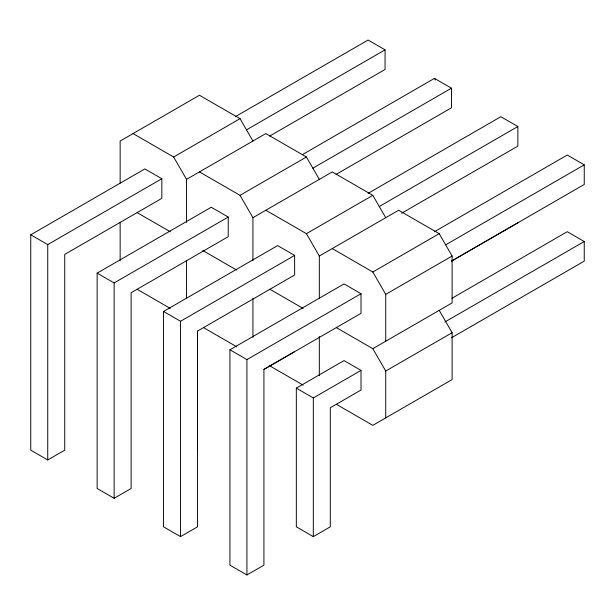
<?xml version="1.0" encoding="UTF-8"?>
<svg xmlns="http://www.w3.org/2000/svg" width="615" height="615" viewBox="0 0 615 615"><rect width="100%" height="100%" fill="white"/><g stroke="black" fill="none" stroke-linecap="round" stroke-linejoin="round"><path stroke-width="0.92" d="M30.75 234.792L144.848 168.917L161.837 178.727L161.837 198.345L64.729 254.41L64.729 450.157L47.739 459.966L30.75 450.157L30.75 234.792L47.739 244.601L161.837 178.727M235.307 116.689L368.078 40.037L385.067 49.846L385.067 69.464L269.724 136.061M133.048 133.578L173.638 157.01L240.027 118.68L252.934 141.027M246.484 129.857L385.067 49.846M186.537 222.407L186.537 179.365L265.834 133.578L306.424 157.01L319.331 179.365M97.139 273.129L211.237 207.247L228.227 217.057L228.227 236.675L131.126 292.748L131.126 488.487L114.136 498.296L97.139 488.487L97.139 273.121L114.136 282.931L228.227 217.057M302.519 154.557L434.467 78.366L451.456 88.176L451.456 107.794L336.105 174.406M199.445 171.908L240.027 195.339L306.424 157.01M312.881 168.187L451.456 88.176M252.934 260.737L252.934 217.695L332.238 171.916L372.821 195.347L385.728 217.695M197.523 331.078L197.523 526.824L180.533 536.634L163.544 526.824L163.544 311.459L277.642 245.585L294.631 255.394L294.631 275.013L197.515 331.078L197.515 450.157M368.085 193.364L500.864 116.704L517.861 126.513L517.861 146.132L401.687 213.205M265.841 210.245L306.424 233.677L372.821 195.347M163.544 311.459L180.533 321.268L294.631 255.394M379.278 206.517L517.861 126.513M319.331 298.114L319.331 256.025L398.628 210.245L439.21 233.677L452.117 256.032L452.117 302.895L372.821 348.682L336.374 327.641M229.933 349.797L344.031 283.915L361.02 293.724L361.02 313.343L263.92 369.407L263.92 565.154L246.923 574.963L229.933 565.154L229.933 349.789L246.923 359.598L361.02 293.724M434.482 231.701L567.261 155.034L584.25 164.843L584.25 184.462L451.479 261.121L517.861 222.807M332.238 248.575L372.821 272.007L439.21 233.677M445.675 244.855L584.25 164.843M385.728 341.225L385.728 294.362L452.117 256.032M263.92 369.415L294.631 351.68M296.33 388.127L344.031 360.59L361.02 370.399L361.02 390.018L330.309 407.745L330.309 526.824L313.319 536.634L296.33 526.824L296.33 388.127L313.319 397.936L361.02 370.399M451.917 298.298L567.261 231.709L584.25 241.518L584.25 261.137L451.479 337.789M444.845 322.006L584.25 241.518M385.728 417.9L385.728 371.037L452.117 332.707L439.21 310.352M240.027 118.68L199.445 95.248L120.14 141.035L120.14 183.109M137.191 212.644L170.324 231.77M202.758 250.497L236.714 270.1M269.985 289.311L303.11 308.438M137.191 289.311L170.324 308.438M203.588 327.641L236.714 346.775M269.155 365.502L303.11 385.105M336.374 404.309L372.821 425.349L452.117 379.57L452.117 332.707M434.467 78.366L435.412 80.004M372.821 272.007L385.728 294.362M306.424 233.677L319.331 256.025M372.821 348.682L385.728 371.037M240.027 195.339L252.934 217.695M173.638 157.01L186.537 179.365M319.331 336.528L319.331 375.742M313.319 397.936L313.319 536.634M252.934 298.198L252.934 337.404M246.923 359.598L246.923 574.963M186.537 260.814L186.537 298.121M180.533 321.268L180.533 536.634M120.14 222.484L120.14 260.737M114.136 282.931L114.136 498.296M47.739 244.601L47.739 459.966"/></g></svg>
